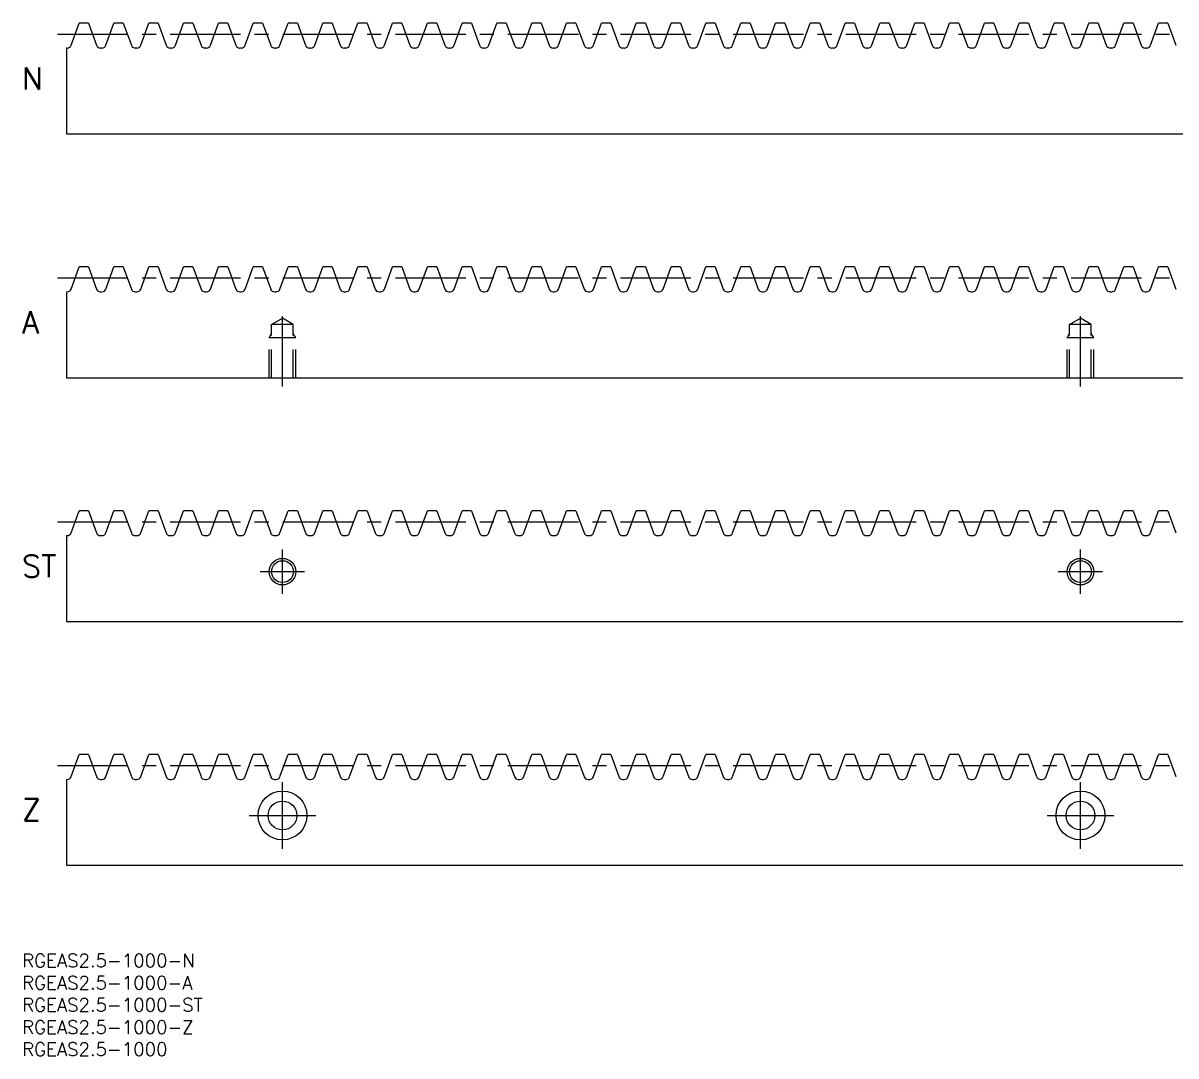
# Model space of a CAD drawing. Extents: x 0 to 1057, y -23 to 210.
# Drawn here: x 0.2 to 260.3, y -23 to 210 of the extents above; entities that cross this region are included whole.
import ezdxf

# ---------------------------------------------------------------- set-up
doc = ezdxf.new("R2010")
doc.units = 0
doc.header["$LTSCALE"] = 0.5
doc.linetypes.add('CENTER', pattern=[50.8, 31.75, -6.35, 6.35, -6.35])
doc.linetypes.add('DASHED', pattern=[19.05, 12.7, -6.35])
for name, color, linetype in [('MSM_CENTER', 1, 'CENTER'), ('MSM_CONTINUOUS', 7, 'CONTINUOUS'), ('MSM_DASHED', 4, 'DASHED'), ('MSM_NARROW', 5, 'CONTINUOUS'), ('MSM_PART_NUMBER', 7, 'CONTINUOUS')]:
    doc.layers.add(name, color=color, linetype=linetype)
doc.styles.get("Standard").update_dxf_attribs({"font": 'txt.shx', "height": 5, "bigfont": 'bigfont.shx'})

# ---------------------------------------------------------------- blocks, each defined once
blk = doc.blocks.new('*U2')
at = {"layer": 'MSM_PART_NUMBER'}
blk.add_text('RGEAS2.5-1000-N', height=3, dxfattribs=at).set_placement((0, -3))
blk = doc.blocks.new('*U3')
at = {"layer": 'MSM_PART_NUMBER'}
blk.add_text('RGEAS2.5-1000-A', height=3, dxfattribs=at).set_placement((0, -8))
blk = doc.blocks.new('*U5')
at = {"layer": 'MSM_PART_NUMBER'}
blk.add_text('Z', height=5, dxfattribs=at).set_placement((0, 30))
blk = doc.blocks.new('*U6')
at = {"layer": 'MSM_PART_NUMBER'}
blk.add_text('ST', height=5, dxfattribs=at).set_placement((0, 85))
blk = doc.blocks.new('*U7')
at = {"layer": 'MSM_PART_NUMBER'}
blk.add_text('A', height=5, dxfattribs=at).set_placement((0, 140))
blk = doc.blocks.new('*U8')
at = {"layer": 'MSM_PART_NUMBER'}
blk.add_text('N', height=5, dxfattribs=at).set_placement((0, 195))
blk = doc.blocks.new('*U9')
at = {"layer": 'MSM_PART_NUMBER'}
blk.add_text('RGEAS2.5-1000-ST', height=3, dxfattribs=at).set_placement((0, -13))
blk = doc.blocks.new('*U10')
at = {"layer": 'MSM_PART_NUMBER'}
blk.add_text('RGEAS2.5-1000-Z', height=3, dxfattribs=at).set_placement((0, -18))
blk = doc.blocks.new('*U11')
at = {"layer": 'MSM_PART_NUMBER'}
blk.add_text('RGEAS2.5-1000', height=3, dxfattribs=at).set_placement((0, -23))

msp = doc.modelspace()

# ---------------------------------------------------------------- linework, layer by layer
at = {"layer": 'MSM_CENTER'}
for p, q in [((8, 207.5), (1009.45, 207.5)), ((8, 152.5), (1009.45, 152.5)), ((58.73, 128), (58.73, 145.42)), ((238.73, 128), (238.73, 145.42)), ((8, 97.5), (1009.45, 97.5)), ((58.73, 81.25), (58.73, 91.25)), ((238.73, 81.25), (238.73, 91.25)), ((53.73, 86.25), (63.73, 86.25)), ((233.73, 86.25), (243.73, 86.25)), ((8, 42.5), (1009.45, 42.5)), ((58.73, 23.75), (58.73, 38.75)), ((238.73, 23.75), (238.73, 38.75)), ((51.23, 31.25), (66.23, 31.25)), ((231.23, 31.25), (246.23, 31.25))]:
    msp.add_line(p, q, dxfattribs=at)
at = {"layer": 'MSM_CONTINUOUS'}
for p, q in [((11.05, 205), (12.87, 210)), ((14.98, 210), (12.87, 210)), ((14.98, 210), (16.8, 205)), ((18.9, 205), (20.72, 210)), ((22.83, 210), (20.72, 210)), ((22.83, 210), (24.65, 205)), ((26.76, 205), (28.58, 210)), ((30.68, 210), (28.58, 210)), ((30.68, 210), (32.5, 205)), ((34.61, 205), (36.43, 210)), ((38.54, 210), (36.43, 210)), ((38.54, 210), (40.36, 205)), ((42.47, 205), (44.29, 210)), ((46.39, 210), (44.29, 210)), ((46.39, 210), (48.21, 205)), ((50.32, 205), (52.14, 210)), ((54.25, 210), (52.14, 210)), ((54.25, 210), (56.07, 205)), ((58.17, 205), (59.99, 210)), ((62.1, 210), (59.99, 210)), ((62.1, 210), (63.92, 205)), ((66.03, 205), (67.85, 210)), ((69.95, 210), (67.85, 210)), ((69.95, 210), (71.77, 205)), ((73.88, 205), (75.7, 210)), ((77.81, 210), (75.7, 210)), ((77.81, 210), (79.63, 205)), ((81.74, 205), (83.56, 210)), ((85.66, 210), (83.56, 210)), ((85.66, 210), (87.48, 205)), ((89.59, 205), (91.41, 210)), ((93.52, 210), (91.41, 210)), ((93.52, 210), (95.34, 205)), ((97.44, 205), (99.26, 210)), ((101.37, 210), (99.26, 210)), ((101.37, 210), (103.19, 205)), ((105.3, 205), (107.12, 210)), ((109.22, 210), (107.12, 210)), ((109.22, 210), (111.04, 205)), ((113.15, 205), (114.97, 210)), ((117.08, 210), (114.97, 210)), ((117.08, 210), (118.9, 205)), ((121.01, 205), (122.83, 210)), ((124.93, 210), (122.83, 210)), ((124.93, 210), (126.75, 205)), ((128.86, 205), (130.68, 210)), ((132.79, 210), (130.68, 210)), ((132.79, 210), (134.61, 205)), ((136.71, 205), (138.53, 210)), ((140.64, 210), (138.53, 210)), ((140.64, 210), (142.46, 205)), ((144.57, 205), (146.39, 210)), ((148.49, 210), (146.39, 210)), ((148.49, 210), (150.31, 205)), ((152.42, 205), (154.24, 210)), ((156.35, 210), (154.24, 210)), ((156.35, 210), (158.17, 205)), ((160.28, 205), (162.1, 210)), ((164.2, 210), (162.1, 210)), ((164.2, 210), (166.02, 205)), ((168.13, 205), (169.95, 210)), ((172.06, 210), (169.95, 210)), ((172.06, 210), (173.88, 205)), ((175.98, 205), (177.8, 210)), ((179.91, 210), (177.8, 210)), ((179.91, 210), (181.73, 205)), ((183.84, 205), (185.66, 210)), ((187.76, 210), (185.66, 210)), ((187.76, 210), (189.58, 205)), ((191.69, 205), (193.51, 210)), ((195.62, 210), (193.51, 210)), ((195.62, 210), (197.44, 205)), ((199.55, 205), (201.37, 210)), ((203.47, 210), (201.37, 210)), ((203.47, 210), (205.29, 205)), ((207.4, 205), (209.22, 210)), ((211.33, 210), (209.22, 210)), ((211.33, 210), (213.15, 205)), ((215.25, 205), (217.07, 210)), ((219.18, 210), (217.07, 210)), ((219.18, 210), (221, 205)), ((223.11, 205), (224.93, 210)), ((227.03, 210), (224.93, 210)), ((227.03, 210), (228.85, 205)), ((230.96, 205), (232.78, 210)), ((234.89, 210), (232.78, 210)), ((234.89, 210), (236.71, 205)), ((238.82, 205), (240.64, 210)), ((242.74, 210), (240.64, 210)), ((242.74, 210), (244.56, 205)), ((246.67, 205), (248.49, 210)), ((250.6, 210), (248.49, 210)), ((250.6, 210), (252.42, 205)), ((254.52, 205), (256.34, 210)), ((258.45, 210), (256.34, 210)), ((258.45, 210), (260.27, 205)), ((10, 204.38), (10.16, 204.38)), ((10, 204.38), (10, 185)), ((17.69, 204.38), (18.01, 204.38)), ((25.54, 204.38), (25.86, 204.38)), ((33.4, 204.38), (33.72, 204.38)), ((41.25, 204.38), (41.57, 204.38)), ((49.11, 204.38), (49.43, 204.38)), ((56.96, 204.38), (57.28, 204.38)), ((64.81, 204.38), (65.13, 204.38)), ((72.67, 204.38), (72.99, 204.38)), ((80.52, 204.38), (80.84, 204.38)), ((88.38, 204.38), (88.7, 204.38)), ((96.23, 204.38), (96.55, 204.38)), ((104.08, 204.38), (104.4, 204.38)), ((111.94, 204.38), (112.26, 204.38)), ((119.79, 204.38), (120.11, 204.38)), ((127.65, 204.38), (127.97, 204.38)), ((135.5, 204.38), (135.82, 204.38)), ((143.35, 204.38), (143.67, 204.38)), ((151.21, 204.38), (151.53, 204.38)), ((159.06, 204.38), (159.38, 204.38)), ((166.92, 204.38), (167.24, 204.38)), ((174.77, 204.38), (175.09, 204.38)), ((182.62, 204.38), (182.94, 204.38)), ((190.48, 204.38), (190.8, 204.38)), ((198.33, 204.38), (198.65, 204.38)), ((206.19, 204.38), (206.51, 204.38)), ((214.04, 204.38), (214.36, 204.38)), ((221.89, 204.38), (222.21, 204.38)), ((229.75, 204.38), (230.07, 204.38)), ((237.6, 204.38), (237.92, 204.38)), ((245.46, 204.38), (245.78, 204.38)), ((253.31, 204.38), (253.63, 204.38)), ((10, 185), (1007.45, 185)), ((11.05, 150), (12.87, 155)), ((14.98, 155), (12.87, 155)), ((14.98, 155), (16.8, 150)), ((18.9, 150), (20.72, 155)), ((22.83, 155), (20.72, 155)), ((22.83, 155), (24.65, 150)), ((26.76, 150), (28.58, 155)), ((30.68, 155), (28.58, 155)), ((30.68, 155), (32.5, 150)), ((34.61, 150), (36.43, 155)), ((38.54, 155), (36.43, 155)), ((38.54, 155), (40.36, 150)), ((42.47, 150), (44.29, 155)), ((46.39, 155), (44.29, 155)), ((46.39, 155), (48.21, 150)), ((50.32, 150), (52.14, 155)), ((54.25, 155), (52.14, 155)), ((54.25, 155), (56.07, 150)), ((58.17, 150), (59.99, 155)), ((62.1, 155), (59.99, 155)), ((62.1, 155), (63.92, 150)), ((66.03, 150), (67.85, 155)), ((69.95, 155), (67.85, 155)), ((69.95, 155), (71.77, 150)), ((73.88, 150), (75.7, 155)), ((77.81, 155), (75.7, 155)), ((77.81, 155), (79.63, 150)), ((81.74, 150), (83.56, 155)), ((85.66, 155), (83.56, 155)), ((85.66, 155), (87.48, 150)), ((89.59, 150), (91.41, 155)), ((93.52, 155), (91.41, 155)), ((93.52, 155), (95.34, 150)), ((97.44, 150), (99.26, 155)), ((101.37, 155), (99.26, 155)), ((101.37, 155), (103.19, 150)), ((105.3, 150), (107.12, 155)), ((109.22, 155), (107.12, 155)), ((109.22, 155), (111.04, 150)), ((113.15, 150), (114.97, 155)), ((117.08, 155), (114.97, 155)), ((117.08, 155), (118.9, 150)), ((121.01, 150), (122.83, 155)), ((124.93, 155), (122.83, 155)), ((124.93, 155), (126.75, 150)), ((128.86, 150), (130.68, 155)), ((132.79, 155), (130.68, 155)), ((132.79, 155), (134.61, 150)), ((136.71, 150), (138.53, 155)), ((140.64, 155), (138.53, 155)), ((140.64, 155), (142.46, 150)), ((144.57, 150), (146.39, 155)), ((148.49, 155), (146.39, 155)), ((148.49, 155), (150.31, 150)), ((152.42, 150), (154.24, 155)), ((156.35, 155), (154.24, 155)), ((156.35, 155), (158.17, 150)), ((160.28, 150), (162.1, 155)), ((164.2, 155), (162.1, 155)), ((164.2, 155), (166.02, 150)), ((168.13, 150), (169.95, 155)), ((172.06, 155), (169.95, 155)), ((172.06, 155), (173.88, 150)), ((175.98, 150), (177.8, 155)), ((179.91, 155), (177.8, 155)), ((179.91, 155), (181.73, 150)), ((183.84, 150), (185.66, 155)), ((187.76, 155), (185.66, 155)), ((187.76, 155), (189.58, 150)), ((191.69, 150), (193.51, 155)), ((195.62, 155), (193.51, 155)), ((195.62, 155), (197.44, 150)), ((199.55, 150), (201.37, 155)), ((203.47, 155), (201.37, 155)), ((203.47, 155), (205.29, 150)), ((207.4, 150), (209.22, 155)), ((211.33, 155), (209.22, 155)), ((211.33, 155), (213.15, 150)), ((215.25, 150), (217.07, 155)), ((219.18, 155), (217.07, 155)), ((219.18, 155), (221, 150)), ((223.11, 150), (224.93, 155)), ((227.03, 155), (224.93, 155)), ((227.03, 155), (228.85, 150)), ((230.96, 150), (232.78, 155)), ((234.89, 155), (232.78, 155)), ((234.89, 155), (236.71, 150)), ((238.82, 150), (240.64, 155)), ((242.74, 155), (240.64, 155)), ((242.74, 155), (244.56, 150)), ((246.67, 150), (248.49, 155)), ((250.6, 155), (248.49, 155)), ((250.6, 155), (252.42, 150)), ((254.52, 150), (256.34, 155)), ((258.45, 155), (256.34, 155)), ((258.45, 155), (260.27, 150)), ((10, 149.38), (10.16, 149.38)), ((10, 149.38), (10, 130)), ((17.69, 149.38), (18.01, 149.38)), ((25.54, 149.38), (25.86, 149.38)), ((33.4, 149.38), (33.72, 149.38)), ((41.25, 149.38), (41.57, 149.38)), ((49.11, 149.38), (49.43, 149.38)), ((56.96, 149.38), (57.28, 149.38)), ((64.81, 149.38), (65.13, 149.38)), ((72.67, 149.38), (72.99, 149.38)), ((80.52, 149.38), (80.84, 149.38)), ((88.38, 149.38), (88.7, 149.38)), ((96.23, 149.38), (96.55, 149.38)), ((104.08, 149.38), (104.4, 149.38)), ((111.94, 149.38), (112.26, 149.38)), ((119.79, 149.38), (120.11, 149.38)), ((127.65, 149.38), (127.97, 149.38)), ((135.5, 149.38), (135.82, 149.38)), ((143.35, 149.38), (143.67, 149.38)), ((151.21, 149.38), (151.53, 149.38)), ((159.06, 149.38), (159.38, 149.38)), ((166.92, 149.38), (167.24, 149.38)), ((174.77, 149.38), (175.09, 149.38)), ((182.62, 149.38), (182.94, 149.38)), ((190.48, 149.38), (190.8, 149.38)), ((198.33, 149.38), (198.65, 149.38)), ((206.19, 149.38), (206.51, 149.38)), ((214.04, 149.38), (214.36, 149.38)), ((221.89, 149.38), (222.21, 149.38)), ((229.75, 149.38), (230.07, 149.38)), ((237.6, 149.38), (237.92, 149.38)), ((245.46, 149.38), (245.78, 149.38)), ((253.31, 149.38), (253.63, 149.38)), ((10, 130), (1007.45, 130)), ((11.05, 95), (12.87, 100)), ((14.98, 100), (12.87, 100)), ((14.98, 100), (16.8, 95)), ((18.9, 95), (20.72, 100)), ((22.83, 100), (20.72, 100)), ((22.83, 100), (24.65, 95)), ((26.76, 95), (28.58, 100)), ((30.68, 100), (28.58, 100)), ((30.68, 100), (32.5, 95)), ((34.61, 95), (36.43, 100)), ((38.54, 100), (36.43, 100)), ((38.54, 100), (40.36, 95)), ((42.47, 95), (44.29, 100)), ((46.39, 100), (44.29, 100)), ((46.39, 100), (48.21, 95)), ((50.32, 95), (52.14, 100)), ((54.25, 100), (52.14, 100)), ((54.25, 100), (56.07, 95)), ((58.17, 95), (59.99, 100)), ((62.1, 100), (59.99, 100)), ((62.1, 100), (63.92, 95)), ((66.03, 95), (67.85, 100)), ((69.95, 100), (67.85, 100)), ((69.95, 100), (71.77, 95)), ((73.88, 95), (75.7, 100)), ((77.81, 100), (75.7, 100)), ((77.81, 100), (79.63, 95)), ((81.74, 95), (83.56, 100)), ((85.66, 100), (83.56, 100)), ((85.66, 100), (87.48, 95)), ((89.59, 95), (91.41, 100)), ((93.52, 100), (91.41, 100)), ((93.52, 100), (95.34, 95)), ((97.44, 95), (99.26, 100)), ((101.37, 100), (99.26, 100)), ((101.37, 100), (103.19, 95)), ((105.3, 95), (107.12, 100)), ((109.22, 100), (107.12, 100)), ((109.22, 100), (111.04, 95)), ((113.15, 95), (114.97, 100)), ((117.08, 100), (114.97, 100)), ((117.08, 100), (118.9, 95)), ((121.01, 95), (122.83, 100)), ((124.93, 100), (122.83, 100)), ((124.93, 100), (126.75, 95)), ((128.86, 95), (130.68, 100)), ((132.79, 100), (130.68, 100)), ((132.79, 100), (134.61, 95)), ((136.71, 95), (138.53, 100)), ((140.64, 100), (138.53, 100)), ((140.64, 100), (142.46, 95)), ((144.57, 95), (146.39, 100)), ((148.49, 100), (146.39, 100)), ((148.49, 100), (150.31, 95)), ((152.42, 95), (154.24, 100)), ((156.35, 100), (154.24, 100)), ((156.35, 100), (158.17, 95)), ((160.28, 95), (162.1, 100)), ((164.2, 100), (162.1, 100)), ((164.2, 100), (166.02, 95)), ((168.13, 95), (169.95, 100)), ((172.06, 100), (169.95, 100)), ((172.06, 100), (173.88, 95)), ((175.98, 95), (177.8, 100)), ((179.91, 100), (177.8, 100)), ((179.91, 100), (181.73, 95)), ((183.84, 95), (185.66, 100)), ((187.76, 100), (185.66, 100)), ((187.76, 100), (189.58, 95)), ((191.69, 95), (193.51, 100)), ((195.62, 100), (193.51, 100)), ((195.62, 100), (197.44, 95)), ((199.55, 95), (201.37, 100)), ((203.47, 100), (201.37, 100)), ((203.47, 100), (205.29, 95)), ((207.4, 95), (209.22, 100)), ((211.33, 100), (209.22, 100)), ((211.33, 100), (213.15, 95)), ((215.25, 95), (217.07, 100)), ((219.18, 100), (217.07, 100)), ((219.18, 100), (221, 95)), ((223.11, 95), (224.93, 100)), ((227.03, 100), (224.93, 100)), ((227.03, 100), (228.85, 95)), ((230.96, 95), (232.78, 100)), ((234.89, 100), (232.78, 100)), ((234.89, 100), (236.71, 95)), ((238.82, 95), (240.64, 100)), ((242.74, 100), (240.64, 100)), ((242.74, 100), (244.56, 95)), ((246.67, 95), (248.49, 100)), ((250.6, 100), (248.49, 100)), ((250.6, 100), (252.42, 95)), ((254.52, 95), (256.34, 100)), ((258.45, 100), (256.34, 100)), ((258.45, 100), (260.27, 95)), ((10, 94.38), (10.16, 94.38)), ((10, 94.38), (10, 75)), ((17.69, 94.38), (18.01, 94.38)), ((25.54, 94.38), (25.86, 94.38)), ((33.4, 94.38), (33.72, 94.38)), ((41.25, 94.38), (41.57, 94.38)), ((49.11, 94.38), (49.43, 94.38)), ((56.96, 94.38), (57.28, 94.38)), ((64.81, 94.38), (65.13, 94.38)), ((72.67, 94.38), (72.99, 94.38)), ((80.52, 94.38), (80.84, 94.38)), ((88.38, 94.38), (88.7, 94.38)), ((96.23, 94.38), (96.55, 94.38)), ((104.08, 94.38), (104.4, 94.38)), ((111.94, 94.38), (112.26, 94.38)), ((119.79, 94.38), (120.11, 94.38)), ((127.65, 94.38), (127.97, 94.38)), ((135.5, 94.38), (135.82, 94.38)), ((143.35, 94.38), (143.67, 94.38)), ((151.21, 94.38), (151.53, 94.38)), ((159.06, 94.38), (159.38, 94.38)), ((166.92, 94.38), (167.24, 94.38)), ((174.77, 94.38), (175.09, 94.38)), ((182.62, 94.38), (182.94, 94.38)), ((190.48, 94.38), (190.8, 94.38)), ((198.33, 94.38), (198.65, 94.38)), ((206.19, 94.38), (206.51, 94.38)), ((214.04, 94.38), (214.36, 94.38)), ((221.89, 94.38), (222.21, 94.38)), ((229.75, 94.38), (230.07, 94.38)), ((237.6, 94.38), (237.92, 94.38)), ((245.46, 94.38), (245.78, 94.38)), ((253.31, 94.38), (253.63, 94.38)), ((10, 75), (1007.45, 75)), ((11.05, 40), (12.87, 45)), ((14.98, 45), (12.87, 45)), ((14.98, 45), (16.8, 40)), ((18.9, 40), (20.72, 45)), ((22.83, 45), (20.72, 45)), ((22.83, 45), (24.65, 40)), ((26.76, 40), (28.58, 45)), ((30.68, 45), (28.58, 45)), ((30.68, 45), (32.5, 40)), ((34.61, 40), (36.43, 45)), ((38.54, 45), (36.43, 45)), ((38.54, 45), (40.36, 40)), ((42.47, 40), (44.29, 45)), ((46.39, 45), (44.29, 45)), ((46.39, 45), (48.21, 40)), ((50.32, 40), (52.14, 45)), ((54.25, 45), (52.14, 45)), ((54.25, 45), (56.07, 40)), ((58.17, 40), (59.99, 45)), ((62.1, 45), (59.99, 45)), ((62.1, 45), (63.92, 40)), ((66.03, 40), (67.85, 45)), ((69.95, 45), (67.85, 45)), ((69.95, 45), (71.77, 40)), ((73.88, 40), (75.7, 45)), ((77.81, 45), (75.7, 45)), ((77.81, 45), (79.63, 40)), ((81.74, 40), (83.56, 45)), ((85.66, 45), (83.56, 45)), ((85.66, 45), (87.48, 40)), ((89.59, 40), (91.41, 45)), ((93.52, 45), (91.41, 45)), ((93.52, 45), (95.34, 40)), ((97.44, 40), (99.26, 45)), ((101.37, 45), (99.26, 45)), ((101.37, 45), (103.19, 40)), ((105.3, 40), (107.12, 45)), ((109.22, 45), (107.12, 45)), ((109.22, 45), (111.04, 40)), ((113.15, 40), (114.97, 45)), ((117.08, 45), (114.97, 45)), ((117.08, 45), (118.9, 40)), ((121.01, 40), (122.83, 45)), ((124.93, 45), (122.83, 45)), ((124.93, 45), (126.75, 40)), ((128.86, 40), (130.68, 45)), ((132.79, 45), (130.68, 45)), ((132.79, 45), (134.61, 40)), ((136.71, 40), (138.53, 45)), ((140.64, 45), (138.53, 45)), ((140.64, 45), (142.46, 40)), ((144.57, 40), (146.39, 45)), ((148.49, 45), (146.39, 45)), ((148.49, 45), (150.31, 40)), ((152.42, 40), (154.24, 45)), ((156.35, 45), (154.24, 45)), ((156.35, 45), (158.17, 40)), ((160.28, 40), (162.1, 45)), ((164.2, 45), (162.1, 45)), ((164.2, 45), (166.02, 40)), ((168.13, 40), (169.95, 45)), ((172.06, 45), (169.95, 45)), ((172.06, 45), (173.88, 40)), ((175.98, 40), (177.8, 45)), ((179.91, 45), (177.8, 45)), ((179.91, 45), (181.73, 40)), ((183.84, 40), (185.66, 45)), ((187.76, 45), (185.66, 45)), ((187.76, 45), (189.58, 40)), ((191.69, 40), (193.51, 45)), ((195.62, 45), (193.51, 45)), ((195.62, 45), (197.44, 40)), ((199.55, 40), (201.37, 45)), ((203.47, 45), (201.37, 45)), ((203.47, 45), (205.29, 40)), ((207.4, 40), (209.22, 45)), ((211.33, 45), (209.22, 45)), ((211.33, 45), (213.15, 40)), ((215.25, 40), (217.07, 45)), ((219.18, 45), (217.07, 45)), ((219.18, 45), (221, 40)), ((223.11, 40), (224.93, 45)), ((227.03, 45), (224.93, 45)), ((227.03, 45), (228.85, 40)), ((230.96, 40), (232.78, 45)), ((234.89, 45), (232.78, 45)), ((234.89, 45), (236.71, 40)), ((238.82, 40), (240.64, 45)), ((242.74, 45), (240.64, 45)), ((242.74, 45), (244.56, 40)), ((246.67, 40), (248.49, 45)), ((250.6, 45), (248.49, 45)), ((250.6, 45), (252.42, 40)), ((254.52, 40), (256.34, 45)), ((258.45, 45), (256.34, 45)), ((258.45, 45), (260.27, 40)), ((10, 39.38), (10.16, 39.38)), ((10, 39.38), (10, 20)), ((17.69, 39.38), (18.01, 39.38)), ((25.54, 39.38), (25.86, 39.38)), ((33.4, 39.38), (33.72, 39.38)), ((41.25, 39.38), (41.57, 39.38)), ((49.11, 39.38), (49.43, 39.38)), ((56.96, 39.38), (57.28, 39.38)), ((64.81, 39.38), (65.13, 39.38)), ((72.67, 39.38), (72.99, 39.38)), ((80.52, 39.38), (80.84, 39.38)), ((88.38, 39.38), (88.7, 39.38)), ((96.23, 39.38), (96.55, 39.38)), ((104.08, 39.38), (104.4, 39.38)), ((111.94, 39.38), (112.26, 39.38)), ((119.79, 39.38), (120.11, 39.38)), ((127.65, 39.38), (127.97, 39.38)), ((135.5, 39.38), (135.82, 39.38)), ((143.35, 39.38), (143.67, 39.38)), ((151.21, 39.38), (151.53, 39.38)), ((159.06, 39.38), (159.38, 39.38)), ((166.92, 39.38), (167.24, 39.38)), ((174.77, 39.38), (175.09, 39.38)), ((182.62, 39.38), (182.94, 39.38)), ((190.48, 39.38), (190.8, 39.38)), ((198.33, 39.38), (198.65, 39.38)), ((206.19, 39.38), (206.51, 39.38)), ((214.04, 39.38), (214.36, 39.38)), ((221.89, 39.38), (222.21, 39.38)), ((229.75, 39.38), (230.07, 39.38)), ((237.6, 39.38), (237.92, 39.38)), ((245.46, 39.38), (245.78, 39.38)), ((253.31, 39.38), (253.63, 39.38)), ((10, 20), (1007.45, 20))]:
    msp.add_line(p, q, dxfattribs=at)
for centre, radius in [((58.73, 86.25), 2.46), ((238.73, 86.25), 2.46), ((58.73, 31.25), 5.5), ((238.73, 31.25), 5.5), ((58.73, 31.25), 3.25), ((238.73, 31.25), 3.25)]:
    msp.add_circle(centre, radius, dxfattribs=at)
for centre, start, end in [((10.16, 205.32), 270, 340), ((17.69, 205.32), 200, 270), ((18.01, 205.32), 270, 340), ((25.54, 205.32), 200, 270), ((25.86, 205.32), 270, 340), ((33.4, 205.32), 200, 270), ((33.72, 205.32), 270, 340), ((41.25, 205.32), 200, 270), ((41.57, 205.32), 270, 340), ((49.11, 205.32), 200, 270), ((49.43, 205.32), 270, 340), ((56.96, 205.32), 200, 270), ((57.28, 205.32), 270, 340), ((64.81, 205.32), 200, 270), ((65.13, 205.32), 270, 340), ((72.67, 205.32), 200, 270), ((72.99, 205.32), 270, 340), ((80.52, 205.32), 200, 270), ((80.84, 205.32), 270, 340), ((88.38, 205.32), 200, 270), ((88.7, 205.32), 270, 340), ((96.23, 205.32), 200, 270), ((96.55, 205.32), 270, 340), ((104.08, 205.32), 200, 270), ((104.4, 205.32), 270, 340), ((111.94, 205.32), 200, 270), ((112.26, 205.32), 270, 340), ((119.79, 205.32), 200, 270), ((120.11, 205.32), 270, 340), ((127.65, 205.32), 200, 270), ((127.97, 205.32), 270, 340), ((135.5, 205.32), 200, 270), ((135.82, 205.32), 270, 340), ((143.35, 205.32), 200, 270), ((143.67, 205.32), 270, 340), ((151.21, 205.32), 200, 270), ((151.53, 205.32), 270, 340), ((159.06, 205.32), 200, 270), ((159.38, 205.32), 270, 340), ((166.92, 205.32), 200, 270), ((167.24, 205.32), 270, 340), ((174.77, 205.32), 200, 270), ((175.09, 205.32), 270, 340), ((182.62, 205.32), 200, 270), ((182.94, 205.32), 270, 340), ((190.48, 205.32), 200, 270), ((190.8, 205.32), 270, 340), ((198.33, 205.32), 200, 270), ((198.65, 205.32), 270, 340), ((206.19, 205.32), 200, 270), ((206.51, 205.32), 270, 340), ((214.04, 205.32), 200, 270), ((214.36, 205.32), 270, 340), ((221.89, 205.32), 200, 270), ((222.21, 205.32), 270, 340), ((229.75, 205.32), 200, 270), ((230.07, 205.32), 270, 340), ((237.6, 205.32), 200, 270), ((237.92, 205.32), 270, 340), ((245.46, 205.32), 200, 270), ((245.78, 205.32), 270, 340), ((253.31, 205.32), 200, 270), ((253.63, 205.32), 270, 340), ((10.16, 150.32), 270, 340), ((17.69, 150.32), 200, 270), ((18.01, 150.32), 270, 340), ((25.54, 150.32), 200, 270), ((25.86, 150.32), 270, 340), ((33.4, 150.32), 200, 270), ((33.72, 150.32), 270, 340), ((41.25, 150.32), 200, 270), ((41.57, 150.32), 270, 340), ((49.11, 150.32), 200, 270), ((49.43, 150.32), 270, 340), ((56.96, 150.32), 200, 270), ((57.28, 150.32), 270, 340), ((64.81, 150.32), 200, 270), ((65.13, 150.32), 270, 340), ((72.67, 150.32), 200, 270), ((72.99, 150.32), 270, 340), ((80.52, 150.32), 200, 270), ((80.84, 150.32), 270, 340), ((88.38, 150.32), 200, 270), ((88.7, 150.32), 270, 340), ((96.23, 150.32), 200, 270), ((96.55, 150.32), 270, 340), ((104.08, 150.32), 200, 270), ((104.4, 150.32), 270, 340), ((111.94, 150.32), 200, 270), ((112.26, 150.32), 270, 340), ((119.79, 150.32), 200, 270), ((120.11, 150.32), 270, 340), ((127.65, 150.32), 200, 270), ((127.97, 150.32), 270, 340), ((135.5, 150.32), 200, 270), ((135.82, 150.32), 270, 340), ((143.35, 150.32), 200, 270), ((143.67, 150.32), 270, 340), ((151.21, 150.32), 200, 270), ((151.53, 150.32), 270, 340), ((159.06, 150.32), 200, 270), ((159.38, 150.32), 270, 340), ((166.92, 150.32), 200, 270), ((167.24, 150.32), 270, 340), ((174.77, 150.32), 200, 270), ((175.09, 150.32), 270, 340), ((182.62, 150.32), 200, 270), ((182.94, 150.32), 270, 340), ((190.48, 150.32), 200, 270), ((190.8, 150.32), 270, 340), ((198.33, 150.32), 200, 270), ((198.65, 150.32), 270, 340), ((206.19, 150.32), 200, 270), ((206.51, 150.32), 270, 340), ((214.04, 150.32), 200, 270), ((214.36, 150.32), 270, 340), ((221.89, 150.32), 200, 270), ((222.21, 150.32), 270, 340), ((229.75, 150.32), 200, 270), ((230.07, 150.32), 270, 340), ((237.6, 150.32), 200, 270), ((237.92, 150.32), 270, 340), ((245.46, 150.32), 200, 270), ((245.78, 150.32), 270, 340), ((253.31, 150.32), 200, 270), ((253.63, 150.32), 270, 340), ((10.16, 95.32), 270, 340), ((17.69, 95.32), 200, 270), ((18.01, 95.32), 270, 340), ((25.54, 95.32), 200, 270), ((25.86, 95.32), 270, 340), ((33.4, 95.32), 200, 270), ((33.72, 95.32), 270, 340), ((41.25, 95.32), 200, 270), ((41.57, 95.32), 270, 340), ((49.11, 95.32), 200, 270), ((49.43, 95.32), 270, 340), ((56.96, 95.32), 200, 270), ((57.28, 95.32), 270, 340), ((64.81, 95.32), 200, 270), ((65.13, 95.32), 270, 340), ((72.67, 95.32), 200, 270), ((72.99, 95.32), 270, 340), ((80.52, 95.32), 200, 270), ((80.84, 95.32), 270, 340), ((88.38, 95.32), 200, 270), ((88.7, 95.32), 270, 340), ((96.23, 95.32), 200, 270), ((96.55, 95.32), 270, 340), ((104.08, 95.32), 200, 270), ((104.4, 95.32), 270, 340), ((111.94, 95.32), 200, 270), ((112.26, 95.32), 270, 340), ((119.79, 95.32), 200, 270), ((120.11, 95.32), 270, 340), ((127.65, 95.32), 200, 270), ((127.97, 95.32), 270, 340), ((135.5, 95.32), 200, 270), ((135.82, 95.32), 270, 340), ((143.35, 95.32), 200, 270), ((143.67, 95.32), 270, 340), ((151.21, 95.32), 200, 270), ((151.53, 95.32), 270, 340), ((159.06, 95.32), 200, 270), ((159.38, 95.32), 270, 340), ((166.92, 95.32), 200, 270), ((167.24, 95.32), 270, 340), ((174.77, 95.32), 200, 270), ((175.09, 95.32), 270, 340), ((182.62, 95.32), 200, 270), ((182.94, 95.32), 270, 340), ((190.48, 95.32), 200, 270), ((190.8, 95.32), 270, 340), ((198.33, 95.32), 200, 270), ((198.65, 95.32), 270, 340), ((206.19, 95.32), 200, 270), ((206.51, 95.32), 270, 340), ((214.04, 95.32), 200, 270), ((214.36, 95.32), 270, 340), ((221.89, 95.32), 200, 270), ((222.21, 95.32), 270, 340), ((229.75, 95.32), 200, 270), ((230.07, 95.32), 270, 340), ((237.6, 95.32), 200, 270), ((237.92, 95.32), 270, 340), ((245.46, 95.32), 200, 270), ((245.78, 95.32), 270, 340), ((253.31, 95.32), 200, 270), ((253.63, 95.32), 270, 340), ((10.16, 40.32), 270, 340), ((17.69, 40.32), 200, 270), ((18.01, 40.32), 270, 340), ((25.54, 40.32), 200, 270), ((25.86, 40.32), 270, 340), ((33.4, 40.32), 200, 270), ((33.72, 40.32), 270, 340), ((41.25, 40.32), 200, 270), ((41.57, 40.32), 270, 340), ((49.11, 40.32), 200, 270), ((49.43, 40.32), 270, 340), ((56.96, 40.32), 200, 270), ((57.28, 40.32), 270, 340), ((64.81, 40.32), 200, 270), ((65.13, 40.32), 270, 340), ((72.67, 40.32), 200, 270), ((72.99, 40.32), 270, 340), ((80.52, 40.32), 200, 270), ((80.84, 40.32), 270, 340), ((88.38, 40.32), 200, 270), ((88.7, 40.32), 270, 340), ((96.23, 40.32), 200, 270), ((96.55, 40.32), 270, 340), ((104.08, 40.32), 200, 270), ((104.4, 40.32), 270, 340), ((111.94, 40.32), 200, 270), ((112.26, 40.32), 270, 340), ((119.79, 40.32), 200, 270), ((120.11, 40.32), 270, 340), ((127.65, 40.32), 200, 270), ((127.97, 40.32), 270, 340), ((135.5, 40.32), 200, 270), ((135.82, 40.32), 270, 340), ((143.35, 40.32), 200, 270), ((143.67, 40.32), 270, 340), ((151.21, 40.32), 200, 270), ((151.53, 40.32), 270, 340), ((159.06, 40.32), 200, 270), ((159.38, 40.32), 270, 340), ((166.92, 40.32), 200, 270), ((167.24, 40.32), 270, 340), ((174.77, 40.32), 200, 270), ((175.09, 40.32), 270, 340), ((182.62, 40.32), 200, 270), ((182.94, 40.32), 270, 340), ((190.48, 40.32), 200, 270), ((190.8, 40.32), 270, 340), ((198.33, 40.32), 200, 270), ((198.65, 40.32), 270, 340), ((206.19, 40.32), 200, 270), ((206.51, 40.32), 270, 340), ((214.04, 40.32), 200, 270), ((214.36, 40.32), 270, 340), ((221.89, 40.32), 200, 270), ((222.21, 40.32), 270, 340), ((229.75, 40.32), 200, 270), ((230.07, 40.32), 270, 340), ((237.6, 40.32), 200, 270), ((237.92, 40.32), 270, 340), ((245.46, 40.32), 200, 270), ((245.78, 40.32), 270, 340), ((253.31, 40.32), 200, 270), ((253.63, 40.32), 270, 340)]:
    msp.add_arc(centre, 0.95, start, end, dxfattribs=at)
at = {"layer": 'MSM_DASHED'}
for p, q in [((56.27, 142), (58.73, 143.42)), ((61.18, 142), (58.73, 143.42)), ((236.27, 142), (238.73, 143.42)), ((241.18, 142), (238.73, 143.42)), ((61.18, 142), (56.27, 142)), ((56.27, 130), (56.27, 142)), ((61.18, 130), (61.18, 142)), ((241.18, 142), (236.27, 142)), ((236.27, 130), (236.27, 142)), ((241.18, 130), (241.18, 142)), ((55.73, 139), (56.27, 139.94)), ((61.73, 139), (55.73, 139)), ((55.73, 130), (55.73, 139)), ((61.73, 139), (61.18, 139.94)), ((61.73, 130), (61.73, 139)), ((235.73, 139), (236.27, 139.94)), ((241.73, 139), (235.73, 139)), ((235.73, 130), (235.73, 139)), ((241.73, 139), (241.18, 139.94)), ((241.73, 130), (241.73, 139))]:
    msp.add_line(p, q, dxfattribs=at)
at = {"layer": 'MSM_NARROW'}
for centre in [(58.73, 86.25), (238.73, 86.25)]:
    msp.add_circle(centre, 3, dxfattribs=at)

# ---------------------------------------------------------------- block references
at = {"layer": 'MSM_CONTINUOUS'}
for name in ['*U8', '*U7', '*U6', '*U5', '*U2', '*U3', '*U9', '*U10', '*U11']:
    msp.add_blockref(name, (0, 0), dxfattribs=at)

doc.saveas('drawing.dxf')
